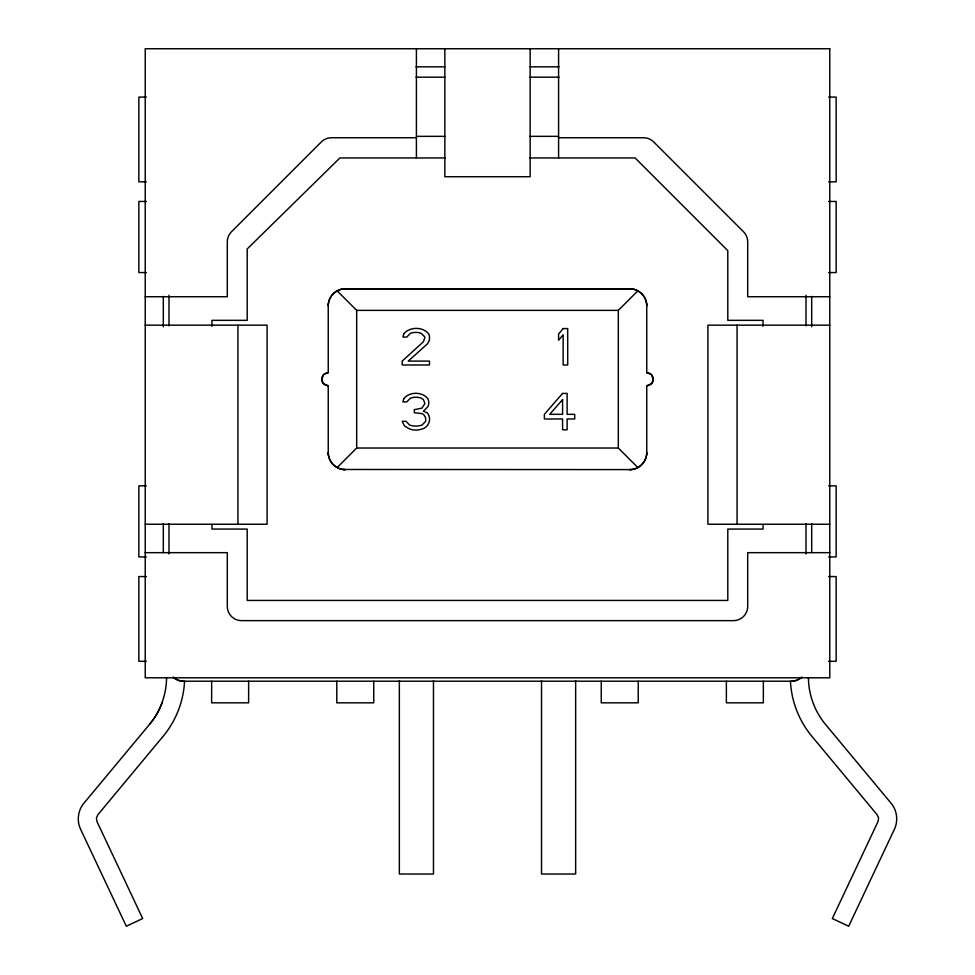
<?xml version="1.0" encoding="UTF-8"?>
<svg xmlns="http://www.w3.org/2000/svg" width="975" height="975" viewBox="0 0 975 975"><rect width="100%" height="100%" fill="white"/><g stroke="black" fill="none" stroke-linecap="round" stroke-linejoin="round"><path stroke-width="1.46" d="M237.937 524.233L237.937 325.163M328.319 454.24L328.246 452.571A17.062 17.062 0 0 0 345.308 469.633C336.229 469.852 328.027 461.65 328.246 452.571L328.246 385.734L323.627 383.821L321.811 380.408A3.437 1.718 -90 0 1 321.701 379.202L323.627 374.571L328.246 372.657L328.246 305.833C328.027 296.741 336.229 288.539 345.308 288.771A17.062 17.062 0 0 0 328.246 305.833L328.319 304.151M166.554 677.796C166.445 694.493 160.436 711.104 149.845 723.998L83.935 803.205C77.915 810.31 76.574 820.889 80.608 829.274L126.323 926.25L142.679 918.535L96.976 821.572L96.415 818.049L97.841 814.771L163.739 735.564C176.243 720.184 183.592 701.001 184.567 681.208M328.246 385.734A6.545 6.545 0 0 1 321.701 379.202L321.738 378.592M646.681 454.24L646.754 452.571A17.062 17.062 0 0 1 629.692 469.633C638.771 469.852 646.973 461.65 646.754 452.571L646.754 385.734A6.545 6.545 0 0 0 653.299 379.202L651.373 374.571L646.754 372.657L646.754 305.833C646.973 296.741 638.771 288.539 629.692 288.771A17.062 17.062 0 0 1 646.754 305.833L646.681 304.151M337.155 467.549L356.679 448.025L618.321 448.025L637.845 467.549M337.155 290.842L356.679 310.379L618.321 310.379L637.845 290.842M800.95 677.869L796.77 680.318L791.785 681.208L183.215 681.208L178.23 680.318L174.05 677.869M646.754 385.734L651.373 383.821L653.189 380.408A3.437 1.718 -90 0 0 653.287 379.202L653.262 378.592M415.959 66.836L444.88 66.836M530.12 66.836L559.041 66.836M415.996 77.183L444.905 77.183M530.095 77.183L559.004 77.183M146.384 97.098L138.852 97.098L138.852 181.837L146.384 181.837M828.616 97.098L836.148 97.098L836.148 181.837L828.616 181.837M416.41 136.342L445.148 136.342M529.852 136.342L558.59 136.342M416.41 137.755L331.378 137.755A14.223 14.223 0 0 0 321.323 141.923L231.453 231.794A14.223 14.223 0 0 0 227.297 241.849L227.297 296.729L145.226 296.729M558.59 137.755L643.622 137.755A14.223 14.223 0 0 1 653.677 141.923L743.547 231.794A14.223 14.223 0 0 1 747.703 241.849L747.703 296.729L829.774 296.729M445.148 157.95L339.909 157.95L247.199 248.954L247.199 320.336L211.941 320.336L211.941 326.381M529.852 157.95L635.091 157.95L727.801 250.66L727.801 320.336L763.059 320.336L763.059 326.381M146.384 201.459L138.852 201.459L138.852 272.561L146.384 272.561M828.616 201.459L836.148 201.459L836.148 272.561L828.616 272.561M344.102 288.807L632.056 288.917L342.944 288.917M145.226 325.163L267.089 325.163L267.089 524.233L145.226 524.233M829.774 325.163L707.911 325.163L707.911 524.233L829.774 524.233M342.944 469.475L630.898 469.597M146.384 485.842L138.852 485.842L138.852 556.932L146.384 556.932M828.616 485.842L836.148 485.842L836.148 556.932L828.616 556.932M145.226 552.667L227.297 552.667L227.297 606.413A14.223 14.223 0 0 0 241.507 620.636L733.493 620.636A14.223 14.223 0 0 0 747.703 606.413L747.703 552.667L829.774 552.667M146.384 576.554L138.852 576.554L138.852 661.306L146.384 661.306M828.616 576.554L836.148 576.554L836.148 661.306L828.616 661.306M790.432 681.208C791.408 701.001 798.757 720.184 811.261 735.564L877.159 814.771L878.585 818.049L878.024 821.572L832.321 918.535L848.677 926.25L894.392 829.274C898.426 820.889 897.085 810.31 891.065 803.205L825.155 723.998C814.564 711.104 808.555 694.493 808.446 677.796M811.688 296.388L811.688 326.796M811.688 523.673L811.688 552.667M806.008 295.254L806.008 325.906M806.008 523.66L806.008 553.91M763.352 681.208L763.352 702.829L726.375 702.829L726.375 681.208M763.059 524.526L763.059 529.072L727.801 529.072L727.801 600.442L247.199 600.442L247.199 529.072L211.941 529.072L211.941 524.526M737.063 325.163L737.063 524.233M638.223 681.208L638.223 702.829L601.246 702.829L601.246 681.208M618.321 310.379L618.321 448.025M575.652 680.599L575.652 874.027L541.527 874.027L541.527 680.599M558.59 48.75L558.59 157.95M530.156 48.75L530.156 176.719L444.844 176.719L444.844 48.75M433.473 680.599L433.473 874.027L399.348 874.027L399.348 680.599M416.41 48.75L416.41 157.95M373.754 681.208L373.754 702.829L336.777 702.829L336.777 681.208M356.679 310.379L356.679 448.025M248.625 681.208L248.625 702.829L211.648 702.829L211.648 681.208M168.992 295.254L168.992 325.906M168.992 523.66L168.992 553.91M163.312 296.388L163.312 326.796M163.312 523.673L163.312 552.667M801.84 677.04A14.223 14.223 0 0 1 791.785 681.208M183.215 681.208A14.223 14.223 0 0 1 173.16 677.04M162.264 702.329A71.687 70.882 -25.1 0 1 149.845 723.998M646.754 372.657A6.545 6.545 0 0 1 653.299 379.202M321.701 379.202A6.545 6.545 0 0 1 328.246 372.657M403.699 333.998L402.943 337.094L406.733 337.094L410.524 333.231A17.16 17.16 0 0 1 421.139 333.231L424.942 337.094L423.418 341.75L402.188 361.103L402.188 364.979L429.487 364.979L429.487 361.103L408.257 361.103L427.208 344.065L428.732 341.75A9.896 9.896 0 0 0 428.732 333.998C423.004 326.503 409.439 326.54 403.699 333.998M403.699 398.836L402.943 401.944L406.733 401.944L410.524 398.068A17.16 17.16 0 0 1 421.139 398.068L423.418 399.616L424.942 403.492L421.907 408.135L414.314 409.683L414.314 412.778L421.907 413.558L424.174 415.106L425.697 418.202L425.697 421.298L421.907 425.173A20.926 20.926 0 0 1 409.768 425.173L405.978 421.298L402.188 421.298L404.467 425.941L409.768 429.049A18.464 18.464 0 0 0 421.907 429.049C429.061 427.379 432.023 418.299 427.208 412.778L423.418 411.231L427.964 406.587A9.896 9.896 0 0 0 427.964 398.836C422.443 391.462 409.232 391.462 403.699 398.836M563.148 328.575L558.59 333.998L558.59 340.202L563.148 334.778L563.148 364.979L567.694 364.979L567.694 328.575L563.148 328.575M562.575 393.425L544.379 414.326L544.379 418.982L562.575 418.982L562.575 429.817L567.121 429.817L567.121 418.982L574.714 418.982L574.714 414.326L567.121 414.326L567.121 393.425L562.575 393.425M562.575 399.616L549.681 414.326L562.575 414.326L562.575 399.616M829.774 48.75L145.226 48.75L145.226 677.796L829.774 677.796L829.774 48.75"/></g></svg>
